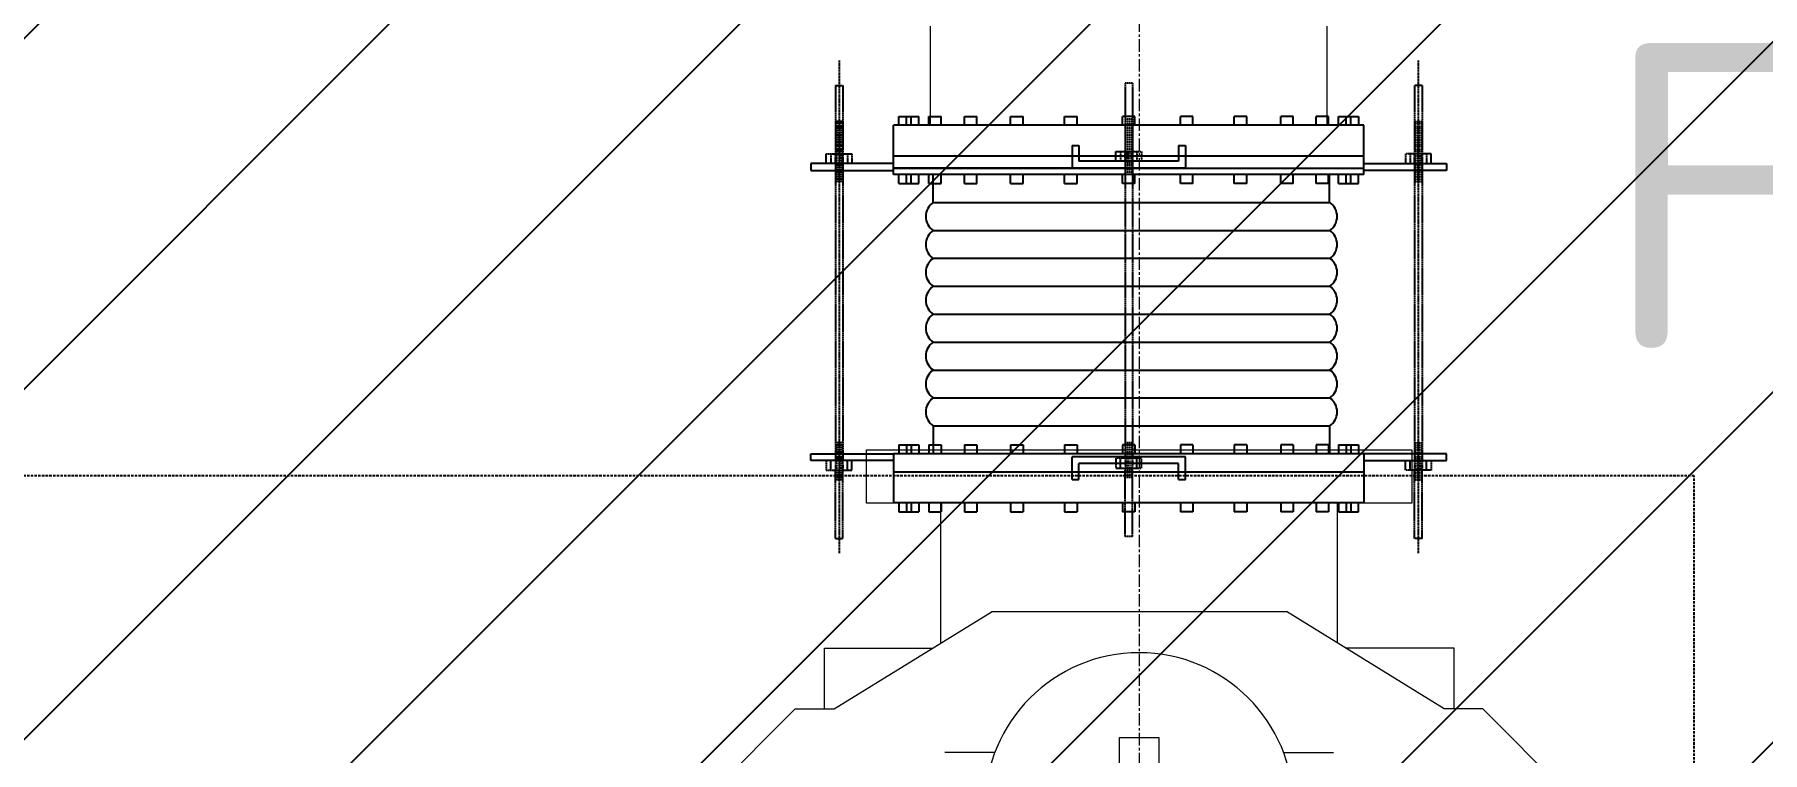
# Model space of a CAD drawing. Header units: inches. Extents: x 0 to 235202, y 0 to 184293.
# Drawn here: x 169626 to 171370, y 131786 to 132511 of the extents above; entities that cross this region are included whole.
import ezdxf
from ezdxf.enums import TextEntityAlignment as Align

# ---------------------------------------------------------------- set-up
doc = ezdxf.new("R2010")
doc.units = ezdxf.units.IN
doc.header["$MEASUREMENT"] = 0
doc.linetypes.add('CENTER', pattern=[2, 1.25, -0.25, 0.25, -0.25])
doc.linetypes.add('HIDDEN', pattern=[0.375, 0.25, -0.125])
doc.layers.add('.5', color=8, linetype='Continuous', lineweight=0)
doc.layers.add('DIM', color=251, linetype='Continuous', lineweight=0)
for name, color, linetype in [('1', 1, 'CENTER'), ('GRID_TXT45', 4, 'Continuous'), ('M-HVAC-EQPM-NEW', 5, 'Continuous'), ('M-X-BKGD', 8, 'Continuous'), ('text', 3, 'Continuous'), ('WINDOW ELEV', 3, 'Continuous')]:
    doc.layers.add(name, color=color, linetype=linetype)
doc.styles.add('ISO', font='isocpeur.ttf')
doc.styles.add('SIMPLEX', font='simplex.shx')

# ---------------------------------------------------------------- blocks, each defined once
blk = doc.blocks.new('FLOOR PLAN REV 2')
at = {"layer": '.5', "color": 8, "linetype": 'CENTER', "ltscale": 10}
blk.add_line((96266.6, 246052.8), (96266.6, 222708.1), dxfattribs=at)
at = {"layer": 'DIM', "color": 8, "linetype": 'Continuous'}
for p, q in [((95991.6, 231918.5), (96541.6, 231918.5)), ((95991.6, 231864.8), (95991.6, 231918.5)), ((96541.6, 231918.5), (96541.6, 231864.8)), ((96541.6, 231864.8), (95991.6, 231864.8)), ((96066.6, 231723.5), (96066.6, 231864.8)), ((96466.6, 231723.5), (96466.6, 231864.8)), ((95958.9, 231657.1), (96118.1, 231755.3)), ((96118.1, 231755.3), (96415.1, 231755.3)), ((96574.2, 231657.1), (96415.1, 231755.3)), ((95948.9, 231657.1), (95948.9, 231718.5)), ((95948.9, 231718.5), (96058.6, 231718.5)), ((96584.3, 231718.5), (96474.6, 231718.5)), ((96584.3, 231657.1), (96584.3, 231718.5)), ((95828.5, 231565.9), (95919.6, 231657.1)), ((95919.6, 231657.1), (95958.9, 231657.1)), ((95919.6, 231657.1), (95948.9, 231657.1)), ((96613.5, 231657.1), (96574.2, 231657.1)), ((96613.5, 231657.1), (96584.3, 231657.1)), ((96704.6, 231565.9), (96613.5, 231657.1)), ((96246.7, 231628.3), (96286.5, 231628.3)), ((96246.7, 231238.6), (96246.7, 231628.3)), ((96286.5, 231628.3), (96286.5, 231238.6)), ((96120.9, 231613.2), (96070.5, 231613.2)), ((96412.2, 231613.2), (96462.7, 231613.2))]:
    blk.add_line(p, q, dxfattribs=at)
at = {"layer": 'DIM', "color": 8, "linetype": 'HIDDEN', "lineweight": 25, "ltscale": 10}
for p, q in [((96826.8, 231892.2), (93826.8, 231892.2)), ((96826.8, 230544.7), (96826.8, 231892.2))]:
    blk.add_line(p, q, dxfattribs=at)
at = {"layer": 'DIM', "color": 8, "linetype": 'Continuous'}
blk.add_arc((96266.6, 231558.1), 155.7, 0, 180, dxfattribs=at)
at = {"layer": 'GRID_TXT45', "color": 8, "style": 'SIMPLEX'}
for p in [(53803.1, 233267.6), (53803.1, 227018.5), (53803.1, 220768)]:
    blk.add_attdef('GRD_TXT', text='', height=450, rotation=180, dxfattribs=at).set_placement(p, align=Align.MIDDLE_CENTER)
blk = doc.blocks.new('PLAN REV 1')
at = {"color": 8}
for p, q in [((211878.5, 209494.1), (211878.5, 209503)), ((211878.5, 209503), (211898.8, 209503)), ((211886.2, 209494.1), (211886.2, 209503)), ((211891.1, 209494.1), (211891.1, 209503)), ((211898.8, 209494.1), (211898.8, 209503)), ((211908.8, 209503), (211921.3, 209503)), ((211908.8, 209494.1), (211908.8, 209503)), ((211921.3, 209494.1), (211921.3, 209503)), ((211944.7, 209503), (211957.2, 209503)), ((211944.7, 209494.1), (211944.7, 209503)), ((211957.2, 209494.1), (211957.2, 209503)), ((211991.4, 209503), (212003.9, 209503)), ((211991.4, 209494.1), (211991.4, 209503)), ((212003.9, 209494.1), (212003.9, 209503)), ((212045.8, 209503), (212058.4, 209503)), ((212045.8, 209494.1), (212045.8, 209503)), ((212058.4, 209494.1), (212058.4, 209503)), ((212104.3, 209494.1), (212104.3, 209503)), ((212116.8, 209503), (212104.3, 209503)), ((212116.8, 209494.1), (212116.8, 209503)), ((212162.7, 209494.1), (212162.7, 209503)), ((212175.2, 209503), (212162.7, 209503)), ((212175.2, 209494.1), (212175.2, 209503)), ((212217.1, 209494.1), (212217.1, 209503)), ((212229.7, 209503), (212217.1, 209503)), ((212229.7, 209494.1), (212229.7, 209503)), ((212263.9, 209494.1), (212263.9, 209503)), ((212276.4, 209503), (212263.9, 209503)), ((212276.4, 209494.1), (212276.4, 209503)), ((212299.7, 209494.1), (212299.7, 209503)), ((212312.3, 209503), (212299.7, 209503)), ((212312.3, 209494.1), (212312.3, 209503)), ((212322.3, 209494.1), (212322.3, 209503)), ((212322.3, 209503), (212342.5, 209503)), ((212330, 209494.1), (212330, 209503)), ((212334.8, 209494.1), (212334.8, 209503)), ((212342.5, 209503), (212342.5, 209494.1)), ((212347.9, 209494.1), (211873.2, 209494.1)), ((211873.2, 209444.4), (211873.2, 209494.1)), ((212347.9, 209444.4), (212347.9, 209494.1)), ((212347.9, 209463), (211873.2, 209463)), ((212053.4, 209473.8), (212053.4, 209450.9)), ((212053.4, 209473.8), (212060.2, 209473.8)), ((212060.2, 209473.8), (212060.2, 209457.8)), ((212160.8, 209473.8), (212160.8, 209457.8)), ((212160.8, 209473.8), (212167.7, 209473.8)), ((212167.7, 209473.8), (212167.7, 209450.9)), ((211873.2, 209455.5), (211789.7, 209455.5)), ((211789.7, 209455.5), (211789.7, 209448.6)), ((211789.7, 209448.6), (211873.2, 209448.6)), ((211873.2, 209455.5), (211873.2, 209455.5)), ((211873.2, 209455.5), (211873.2, 209455.5)), ((211873.2, 209448.6), (211873.2, 209455.5)), ((212053.4, 209450.9), (211873.2, 209450.9)), ((211873.2, 209450.9), (212347.9, 209450.9)), ((212347.9, 209444.4), (211873.2, 209444.4)), ((211878.5, 209435.4), (211878.5, 209444.4)), ((211886.2, 209435.4), (211886.2, 209444.4)), ((211891.1, 209435.4), (211891.1, 209444.4)), ((211898.8, 209435.4), (211898.8, 209444.4)), ((211908.8, 209435.4), (211908.8, 209444.4)), ((211921.3, 209435.4), (211921.3, 209444.4)), ((211944.7, 209435.4), (211944.7, 209444.4)), ((211957.2, 209435.4), (211957.2, 209444.4)), ((211991.4, 209435.4), (211991.4, 209444.4)), ((212003.9, 209435.4), (212003.9, 209444.4)), ((212045.8, 209435.4), (212045.8, 209444.4)), ((212167.7, 209450.9), (212053.4, 209450.9)), ((212058.4, 209435.4), (212058.4, 209444.4)), ((212160.8, 209457.8), (212060.2, 209457.8)), ((212104.3, 209435.4), (212104.3, 209444.4)), ((212116.8, 209435.4), (212116.8, 209444.4)), ((212162.7, 209435.4), (212162.7, 209444.4)), ((212175.2, 209435.4), (212175.2, 209444.4)), ((212217.1, 209435.4), (212217.1, 209444.4)), ((212229.7, 209435.4), (212229.7, 209444.4)), ((212263.9, 209435.4), (212263.9, 209444.4)), ((212276.4, 209435.4), (212276.4, 209444.4)), ((212299.7, 209435.4), (212299.7, 209444.4)), ((212312.3, 209435.4), (212312.3, 209444.4)), ((212322.3, 209435.4), (212322.3, 209444.4)), ((212330, 209435.4), (212330, 209444.4)), ((212334.8, 209435.4), (212334.8, 209444.4)), ((212342.5, 209435.4), (212342.5, 209444.4)), ((212347.9, 209455.5), (212347.9, 209455.5)), ((212347.9, 209455.5), (212347.9, 209455.5)), ((212347.9, 209455.5), (212431.3, 209455.5)), ((212347.9, 209448.6), (212347.9, 209455.5)), ((212431.3, 209448.6), (212347.9, 209448.6)), ((212431.3, 209455.5), (212431.3, 209448.6)), ((211878.5, 209435.4), (211898.8, 209435.4)), ((211908.8, 209435.4), (211921.3, 209435.4)), ((211944.7, 209435.4), (211957.2, 209435.4)), ((211991.4, 209435.4), (212003.9, 209435.4)), ((212045.8, 209435.4), (212058.4, 209435.4)), ((212116.8, 209435.4), (212104.3, 209435.4)), ((212175.2, 209435.4), (212162.7, 209435.4)), ((212229.7, 209435.4), (212217.1, 209435.4)), ((212276.4, 209435.4), (212263.9, 209435.4)), ((212312.3, 209435.4), (212299.7, 209435.4)), ((212322.3, 209435.4), (212342.5, 209435.4)), ((211913.3, 209416.2), (212313.3, 209416.2)), ((211913.3, 209388), (212313.3, 209388)), ((211913.3, 209359.9), (212313.3, 209359.9)), ((211913.3, 209331.7), (212313.3, 209331.7)), ((211913.3, 209303.5), (212313.3, 209303.5)), ((211913.3, 209275.3), (212313.3, 209275.3)), ((211913.3, 209247.2), (212313.3, 209247.2)), ((211913.3, 209219), (212313.3, 209219)), ((211913.3, 209190.8), (212313.3, 209190.8)), ((211878.5, 209171.6), (211878.5, 209162.7)), ((211878.5, 209171.6), (211898.8, 209171.6)), ((211886.2, 209171.6), (211886.2, 209162.7)), ((211891.1, 209171.6), (211891.1, 209162.7)), ((211898.8, 209171.6), (211898.8, 209162.7)), ((211908.8, 209171.6), (211921.3, 209171.6)), ((211908.8, 209171.6), (211908.8, 209162.7)), ((211921.3, 209171.6), (211921.3, 209162.7)), ((211944.7, 209171.6), (211957.2, 209171.6)), ((211944.7, 209171.6), (211944.7, 209162.7)), ((211957.2, 209171.6), (211957.2, 209162.7)), ((211991.4, 209171.6), (212003.9, 209171.6)), ((211991.4, 209171.6), (211991.4, 209162.7)), ((212003.9, 209171.6), (212003.9, 209162.7)), ((212045.8, 209171.6), (212058.4, 209171.6)), ((212045.8, 209171.6), (212045.8, 209162.7)), ((212058.4, 209171.6), (212058.4, 209162.7)), ((212104.3, 209171.6), (212104.3, 209162.7)), ((212116.8, 209171.6), (212104.3, 209171.6)), ((212116.8, 209171.6), (212116.8, 209162.7)), ((212162.7, 209171.6), (212162.7, 209162.7)), ((212175.2, 209171.6), (212162.7, 209171.6)), ((212175.2, 209171.6), (212175.2, 209162.7)), ((212217.1, 209171.6), (212217.1, 209162.7)), ((212229.7, 209171.6), (212217.1, 209171.6)), ((212229.7, 209171.6), (212229.7, 209162.7)), ((212263.9, 209171.6), (212263.9, 209162.7)), ((212276.4, 209171.6), (212263.9, 209171.6)), ((212276.4, 209171.6), (212276.4, 209162.7)), ((212299.7, 209171.6), (212299.7, 209162.7)), ((212312.3, 209171.6), (212299.7, 209171.6)), ((212312.3, 209171.6), (212312.3, 209162.7)), ((212322.3, 209171.6), (212322.3, 209162.7)), ((212322.3, 209171.6), (212342.5, 209171.6)), ((212330, 209171.6), (212330, 209162.7)), ((212334.8, 209171.6), (212334.8, 209162.7)), ((212342.5, 209171.6), (212342.5, 209162.7)), ((211789.7, 209155.8), (211789.7, 209162.7)), ((211789.7, 209162.7), (211873.2, 209162.7)), ((211873.2, 209155.8), (211789.7, 209155.8)), ((211873.2, 209162.7), (211873.2, 209155.8)), ((211873.2, 209162.7), (211873.2, 209113)), ((212347.9, 209162.7), (211873.2, 209162.7)), ((211873.2, 209155.8), (211873.2, 209155.8)), ((211873.2, 209155.8), (211873.2, 209155.8)), ((212053.4, 209136.8), (212053.4, 209159.6)), ((212167.7, 209159.6), (212053.4, 209159.6)), ((212060.2, 209136.8), (212060.2, 209152.8)), ((212160.8, 209152.8), (212060.2, 209152.8)), ((212160.8, 209136.8), (212160.8, 209152.8)), ((212167.7, 209136.8), (212167.7, 209159.6)), ((212347.9, 209162.7), (212347.9, 209113)), ((212431.3, 209162.7), (212347.9, 209162.7)), ((212347.9, 209162.7), (212347.9, 209155.8)), ((212347.9, 209155.8), (212347.9, 209155.8)), ((212347.9, 209155.8), (212347.9, 209155.8)), ((212347.9, 209155.8), (212431.3, 209155.8)), ((212431.3, 209155.8), (212431.3, 209162.7)), ((212347.9, 209144), (211873.2, 209144)), ((212053.4, 209136.8), (212060.2, 209136.8)), ((212160.8, 209136.8), (212167.7, 209136.8)), ((212347.9, 209113), (211873.2, 209113)), ((211878.5, 209113), (211878.5, 209104)), ((211886.2, 209113), (211886.2, 209104)), ((211891.1, 209113), (211891.1, 209104)), ((211898.8, 209113), (211898.8, 209104)), ((211908.8, 209113), (211908.8, 209104)), ((211921.3, 209113), (211921.3, 209104)), ((211944.7, 209113), (211944.7, 209104)), ((211957.2, 209113), (211957.2, 209104)), ((211991.4, 209113), (211991.4, 209104)), ((212003.9, 209113), (212003.9, 209104)), ((212045.8, 209113), (212045.8, 209104)), ((212058.4, 209113), (212058.4, 209104)), ((212104.3, 209113), (212104.3, 209104)), ((212116.8, 209113), (212116.8, 209104)), ((212162.7, 209113), (212162.7, 209104)), ((212175.2, 209113), (212175.2, 209104)), ((212217.1, 209113), (212217.1, 209104)), ((212229.7, 209113), (212229.7, 209104)), ((212263.9, 209113), (212263.9, 209104)), ((212276.4, 209113), (212276.4, 209104)), ((212299.7, 209113), (212299.7, 209104)), ((212312.3, 209113), (212312.3, 209104)), ((212322.3, 209113), (212322.3, 209104)), ((212330, 209113), (212330, 209104)), ((212334.8, 209113), (212334.8, 209104)), ((212342.5, 209104), (212342.5, 209113)), ((211878.5, 209104), (211898.8, 209104)), ((211908.8, 209104), (211921.3, 209104)), ((211944.7, 209104), (211957.2, 209104)), ((211991.4, 209104), (212003.9, 209104)), ((212045.8, 209104), (212058.4, 209104)), ((212116.8, 209104), (212104.3, 209104)), ((212175.2, 209104), (212162.7, 209104)), ((212229.7, 209104), (212217.1, 209104)), ((212276.4, 209104), (212263.9, 209104)), ((212312.3, 209104), (212299.7, 209104)), ((212322.3, 209104), (212342.5, 209104))]:
    blk.add_line(p, q, dxfattribs=at)
for points in [[(211913.3, 209416.2), (211913.3, 209444.4)], [(212313.3, 209416.2), (212313.3, 209444.4)], [(211913.3, 209190.8), (211913.3, 209162.7)], [(212313.3, 209190.8), (212313.3, 209162.7)]]:
    blk.add_lwpolyline(points, dxfattribs=at)
for centre, start, end in [((211922.7, 209402.1), 123.6891, 236.3109), ((212304, 209402.1), 303.6891, 56.3109), ((211922.7, 209373.9), 123.6891, 236.3109), ((212304, 209373.9), 303.6891, 56.3109), ((211922.7, 209345.8), 123.6891, 236.3109), ((212304, 209345.8), 303.6891, 56.3109), ((211922.7, 209317.6), 123.6891, 236.3109), ((212304, 209317.6), 303.6891, 56.3109), ((211922.7, 209289.4), 123.6891, 236.3109), ((212304, 209289.4), 303.6891, 56.3109), ((211922.7, 209261.3), 123.6891, 236.3109), ((212304, 209261.3), 303.6891, 56.3109), ((211922.7, 209233.1), 123.6891, 236.3109), ((212304, 209233.1), 303.6891, 56.3109), ((211922.7, 209204.9), 123.6891, 236.3109), ((212304, 209204.9), 303.6891, 56.3109)]:
    blk.add_arc(centre, 16.9, start, end, dxfattribs=at)
at = {"layer": '1', "color": 8, "linetype": 'CENTER', "ltscale": 0.09}
for p, q in [((211818.3, 209559.6), (211818.3, 209062.5)), ((212402.7, 209559.6), (212402.7, 209062.5))]:
    blk.add_line(p, q, dxfattribs=at)
at = {"layer": '1', "color": 8}
for p, q in [((211814.5, 209534.3), (211814.5, 209155.8)), ((211814.5, 209534.3), (211814.5, 209465.3)), ((211814.5, 209534.3), (211822.1, 209534.3)), ((211822.1, 209534.3), (211822.1, 209155.8)), ((211822.1, 209534.3), (211822.1, 209465.3)), ((212106.8, 209536.6), (212106.8, 209158.1)), ((212106.8, 209536.6), (212106.8, 209467.6)), ((212114.3, 209536.6), (212106.8, 209536.6)), ((212114.3, 209536.6), (212106.8, 209536.6)), ((212114.3, 209536.6), (212114.3, 209158.1)), ((212114.3, 209536.6), (212114.3, 209467.6)), ((212399, 209534.3), (212399, 209155.8)), ((212399, 209534.3), (212399, 209465.3)), ((212406.5, 209534.3), (212399, 209534.3)), ((212406.5, 209534.3), (212406.5, 209155.8)), ((212406.5, 209534.3), (212406.5, 209465.3)), ((211822.1, 209498.1), (211814.5, 209498.1)), ((211822.1, 209498.1), (211814.5, 209498.1)), ((211822.1, 209495.8), (211814.5, 209495.8)), ((211822.1, 209495.8), (211814.5, 209495.8)), ((211822.1, 209495.8), (211814.5, 209495.8)), ((211822.1, 209495.8), (211814.5, 209495.8)), ((212114.3, 209500.4), (212106.8, 209500.4)), ((212114.3, 209500.4), (212106.8, 209500.4)), ((212114.3, 209498), (212106.8, 209498)), ((212114.3, 209498), (212106.8, 209498)), ((212114.3, 209498), (212106.8, 209498)), ((212114.3, 209498), (212106.8, 209498)), ((212114.3, 209495.7), (212106.8, 209495.7)), ((212114.3, 209495.7), (212106.8, 209495.7)), ((212399, 209498.1), (212406.5, 209498.1)), ((212399, 209498.1), (212406.5, 209498.1)), ((212399, 209495.8), (212406.5, 209495.8)), ((212399, 209495.8), (212406.5, 209495.8)), ((212399, 209495.8), (212406.5, 209495.8)), ((212399, 209495.8), (212406.5, 209495.8)), ((211822.1, 209493.4), (211814.5, 209493.4)), ((211822.1, 209493.4), (211814.5, 209493.4)), ((211822.1, 209491.2), (211814.5, 209491.2)), ((211822.1, 209491.2), (211814.5, 209491.2)), ((211822.1, 209488.9), (211814.5, 209488.9)), ((211822.1, 209488.9), (211814.5, 209488.9)), ((211822.1, 209488.9), (211814.5, 209488.9)), ((211822.1, 209488.9), (211814.5, 209488.9)), ((211822.1, 209486.6), (211814.5, 209486.6)), ((211822.1, 209486.6), (211814.5, 209486.6)), ((211822.1, 209484.2), (211814.5, 209484.2)), ((211822.1, 209484.2), (211814.5, 209484.2)), ((211822.1, 209481.9), (211814.5, 209481.9)), ((211822.1, 209481.9), (211814.5, 209481.9)), ((211822.1, 209479.6), (211814.5, 209479.6)), ((211822.1, 209479.6), (211814.5, 209479.6)), ((212114.3, 209493.5), (212106.8, 209493.5)), ((212114.3, 209493.5), (212106.8, 209493.5)), ((212114.3, 209491.2), (212106.8, 209491.2)), ((212114.3, 209491.2), (212106.8, 209491.2)), ((212114.3, 209491.2), (212106.8, 209491.2)), ((212114.3, 209491.2), (212106.8, 209491.2)), ((212114.3, 209488.9), (212106.8, 209488.9)), ((212114.3, 209488.9), (212106.8, 209488.9)), ((212114.3, 209486.5), (212106.8, 209486.5)), ((212114.3, 209486.5), (212106.8, 209486.5)), ((212114.3, 209484.2), (212106.8, 209484.2)), ((212114.3, 209484.2), (212106.8, 209484.2)), ((212114.3, 209481.9), (212106.8, 209481.9)), ((212114.3, 209481.9), (212106.8, 209481.9)), ((212114.3, 209479.5), (212106.8, 209479.5)), ((212114.3, 209479.5), (212106.8, 209479.5)), ((212399, 209493.4), (212406.5, 209493.4)), ((212399, 209493.4), (212406.5, 209493.4)), ((212399, 209491.2), (212406.5, 209491.2)), ((212399, 209491.2), (212406.5, 209491.2)), ((212399, 209488.9), (212406.5, 209488.9)), ((212399, 209488.9), (212406.5, 209488.9)), ((212399, 209488.9), (212406.5, 209488.9)), ((212399, 209488.9), (212406.5, 209488.9)), ((212399, 209486.6), (212406.5, 209486.6)), ((212399, 209486.6), (212406.5, 209486.6)), ((212399, 209484.2), (212406.5, 209484.2)), ((212399, 209484.2), (212406.5, 209484.2)), ((212399, 209481.9), (212406.5, 209481.9)), ((212399, 209481.9), (212406.5, 209481.9)), ((212399, 209479.6), (212406.5, 209479.6)), ((212399, 209479.6), (212406.5, 209479.6)), ((211805.3, 209455.5), (211805.3, 209465.3)), ((211805.3, 209465.3), (211831.3, 209465.3)), ((211805.3, 209455.5), (211805.3, 209465.3)), ((211805.3, 209465.3), (211831.3, 209465.3)), ((211810, 209465.3), (211810, 209455.5)), ((211810, 209465.3), (211810, 209455.5)), ((211822.1, 209477.2), (211814.5, 209477.2)), ((211822.1, 209477.2), (211814.5, 209477.2)), ((211822.1, 209474.9), (211814.5, 209474.9)), ((211822.1, 209474.9), (211814.5, 209474.9)), ((211822.1, 209472.6), (211814.5, 209472.6)), ((211822.1, 209472.6), (211814.5, 209472.6)), ((211822.1, 209470.2), (211814.5, 209470.2)), ((211822.1, 209470.2), (211814.5, 209470.2)), ((211822.1, 209467.9), (211814.5, 209467.9)), ((211822.1, 209467.9), (211814.5, 209467.9)), ((211822.1, 209465.6), (211814.5, 209465.6)), ((211822.1, 209465.6), (211814.5, 209465.6)), ((211826.7, 209465.3), (211826.7, 209455.5)), ((211826.7, 209465.3), (211826.7, 209455.5)), ((211831.3, 209465.3), (211831.3, 209455.5)), ((211831.3, 209465.3), (211831.3, 209455.5)), ((212097.5, 209457.8), (212097.5, 209467.6)), ((212097.5, 209467.6), (212123.5, 209467.6)), ((212097.5, 209457.8), (212097.5, 209467.6)), ((212097.5, 209467.6), (212123.5, 209467.6)), ((212102.2, 209467.6), (212102.2, 209457.8)), ((212102.2, 209467.6), (212102.2, 209457.8)), ((212114.3, 209477.2), (212106.8, 209477.2)), ((212114.3, 209477.2), (212106.8, 209477.2)), ((212114.3, 209474.9), (212106.8, 209474.9)), ((212114.3, 209474.9), (212106.8, 209474.9)), ((212114.3, 209472.5), (212106.8, 209472.5)), ((212114.3, 209472.5), (212106.8, 209472.5)), ((212114.3, 209470.2), (212106.8, 209470.2)), ((212114.3, 209470.2), (212106.8, 209470.2)), ((212114.3, 209467.8), (212106.8, 209467.8)), ((212114.3, 209467.8), (212106.8, 209467.8)), ((212118.9, 209467.6), (212118.9, 209457.8)), ((212118.9, 209467.6), (212118.9, 209457.8)), ((212123.5, 209467.6), (212123.5, 209457.8)), ((212123.5, 209467.6), (212123.5, 209457.8)), ((212415.8, 209465.3), (212389.7, 209465.3)), ((212389.7, 209465.3), (212389.7, 209455.5)), ((212415.8, 209465.3), (212389.7, 209465.3)), ((212389.7, 209465.3), (212389.7, 209455.5)), ((212394.4, 209465.3), (212394.4, 209455.5)), ((212394.4, 209465.3), (212394.4, 209455.5)), ((212399, 209477.2), (212406.5, 209477.2)), ((212399, 209477.2), (212406.5, 209477.2)), ((212399, 209474.9), (212406.5, 209474.9)), ((212399, 209474.9), (212406.5, 209474.9)), ((212399, 209472.6), (212406.5, 209472.6)), ((212399, 209472.6), (212406.5, 209472.6)), ((212399, 209470.2), (212406.5, 209470.2)), ((212399, 209470.2), (212406.5, 209470.2)), ((212399, 209467.9), (212406.5, 209467.9)), ((212399, 209467.9), (212406.5, 209467.9)), ((212399, 209465.6), (212406.5, 209465.6)), ((212399, 209465.6), (212406.5, 209465.6)), ((212411.1, 209465.3), (212411.1, 209455.5)), ((212411.1, 209465.3), (212411.1, 209455.5)), ((212415.8, 209455.5), (212415.8, 209465.3)), ((212415.8, 209455.5), (212415.8, 209465.3)), ((211831.3, 209455.5), (211805.3, 209455.5)), ((211831.3, 209455.5), (211805.3, 209455.5)), ((211822.1, 209453.9), (211814.5, 209453.9)), ((211822.1, 209453.9), (211814.5, 209453.9)), ((211822.1, 209451.5), (211814.5, 209451.5)), ((211822.1, 209451.5), (211814.5, 209451.5)), ((211822.1, 209449.2), (211814.5, 209449.2)), ((211822.1, 209449.2), (211814.5, 209449.2)), ((211822.1, 209446.9), (211814.5, 209446.9)), ((211822.1, 209446.9), (211814.5, 209446.9)), ((211822.1, 209444.5), (211814.5, 209444.5)), ((211822.1, 209444.5), (211814.5, 209444.5)), ((212123.5, 209457.8), (212097.5, 209457.8)), ((212123.5, 209457.8), (212097.5, 209457.8)), ((212114.3, 209456.4), (212106.8, 209456.4)), ((212114.3, 209456.4), (212106.8, 209456.4)), ((212114.3, 209456.2), (212106.8, 209456.2)), ((212114.3, 209456.2), (212106.8, 209456.2)), ((212114.3, 209454.1), (212106.8, 209454.1)), ((212114.3, 209454.1), (212106.8, 209454.1)), ((212114.3, 209453.8), (212106.8, 209453.8)), ((212114.3, 209453.8), (212106.8, 209453.8)), ((212114.3, 209451.5), (212106.8, 209451.5)), ((212114.3, 209451.5), (212106.8, 209451.5)), ((212114.3, 209449.2), (212106.8, 209449.2)), ((212114.3, 209449.2), (212106.8, 209449.2)), ((212114.3, 209446.8), (212106.8, 209446.8)), ((212114.3, 209446.8), (212106.8, 209446.8)), ((212114.3, 209444.5), (212106.8, 209444.5)), ((212114.3, 209444.5), (212106.8, 209444.5)), ((212389.7, 209455.5), (212415.8, 209455.5)), ((212389.7, 209455.5), (212415.8, 209455.5)), ((212399, 209453.9), (212406.5, 209453.9)), ((212399, 209453.9), (212406.5, 209453.9)), ((212399, 209451.5), (212406.5, 209451.5)), ((212399, 209451.5), (212406.5, 209451.5)), ((212399, 209449.2), (212406.5, 209449.2)), ((212399, 209449.2), (212406.5, 209449.2)), ((212399, 209446.9), (212406.5, 209446.9)), ((212399, 209446.9), (212406.5, 209446.9)), ((212399, 209444.5), (212406.5, 209444.5)), ((212399, 209444.5), (212406.5, 209444.5)), ((211822.1, 209442.2), (211814.5, 209442.2)), ((211822.1, 209442.2), (211814.5, 209442.2)), ((211822.1, 209439.9), (211814.5, 209439.9)), ((211822.1, 209439.9), (211814.5, 209439.9)), ((211822.1, 209437.5), (211814.5, 209437.5)), ((211822.1, 209437.5), (211814.5, 209437.5)), ((212399, 209442.2), (212406.5, 209442.2)), ((212399, 209442.2), (212406.5, 209442.2)), ((212399, 209439.9), (212406.5, 209439.9)), ((212399, 209439.9), (212406.5, 209439.9)), ((212399, 209437.5), (212406.5, 209437.5)), ((212399, 209437.5), (212406.5, 209437.5)), ((211822.1, 209173.7), (211814.5, 209173.7)), ((211822.1, 209173.7), (211814.5, 209173.7)), ((211822.1, 209171.4), (211814.5, 209171.4)), ((211822.1, 209171.4), (211814.5, 209171.4)), ((211822.1, 209169.1), (211814.5, 209169.1)), ((211822.1, 209169.1), (211814.5, 209169.1)), ((211822.1, 209166.7), (211814.5, 209166.7)), ((211822.1, 209166.7), (211814.5, 209166.7)), ((211822.1, 209164.4), (211814.5, 209164.4)), ((211822.1, 209164.4), (211814.5, 209164.4)), ((212114.3, 209173.7), (212106.8, 209173.7)), ((212114.3, 209173.7), (212106.8, 209173.7)), ((212114.3, 209171.4), (212106.8, 209171.4)), ((212114.3, 209171.4), (212106.8, 209171.4)), ((212114.3, 209169), (212106.8, 209169)), ((212114.3, 209169), (212106.8, 209169)), ((212114.3, 209166.7), (212106.8, 209166.7)), ((212114.3, 209166.7), (212106.8, 209166.7)), ((212114.3, 209164.4), (212106.8, 209164.4)), ((212114.3, 209164.4), (212106.8, 209164.4)), ((212399, 209173.7), (212406.5, 209173.7)), ((212399, 209173.7), (212406.5, 209173.7)), ((212399, 209171.4), (212406.5, 209171.4)), ((212399, 209171.4), (212406.5, 209171.4)), ((212399, 209169.1), (212406.5, 209169.1)), ((212399, 209169.1), (212406.5, 209169.1)), ((212399, 209166.7), (212406.5, 209166.7)), ((212399, 209166.7), (212406.5, 209166.7)), ((212399, 209164.4), (212406.5, 209164.4)), ((212399, 209164.4), (212406.5, 209164.4)), ((211805.3, 209155.8), (211805.3, 209146)), ((211831.3, 209155.8), (211805.3, 209155.8)), ((211805.3, 209155.8), (211805.3, 209146)), ((211831.3, 209155.8), (211805.3, 209155.8)), ((211810, 209146), (211810, 209155.8)), ((211810, 209146), (211810, 209155.8)), ((211822.1, 209162.1), (211814.5, 209162.1)), ((211822.1, 209162.1), (211814.5, 209162.1)), ((211822.1, 209159.7), (211814.5, 209159.7)), ((211822.1, 209159.7), (211814.5, 209159.7)), ((211822.1, 209157.4), (211814.5, 209157.4)), ((211822.1, 209157.4), (211814.5, 209157.4)), ((211826.7, 209146), (211826.7, 209155.8)), ((211826.7, 209146), (211826.7, 209155.8)), ((211831.3, 209146), (211831.3, 209155.8)), ((211831.3, 209146), (211831.3, 209155.8)), ((212097.5, 209158.1), (212097.5, 209148.3)), ((212123.5, 209158.1), (212097.5, 209158.1)), ((212097.5, 209158.1), (212097.5, 209148.3)), ((212123.5, 209158.1), (212097.5, 209158.1)), ((212097.5, 209148.3), (212123.5, 209148.3)), ((212097.5, 209148.3), (212123.5, 209148.3)), ((212102.2, 209148.3), (212102.2, 209158.1)), ((212102.2, 209148.3), (212102.2, 209158.1)), ((212114.3, 209162), (212106.8, 209162)), ((212114.3, 209162), (212106.8, 209162)), ((212114.3, 209159.7), (212106.8, 209159.7)), ((212114.3, 209159.7), (212106.8, 209159.7)), ((212106.8, 209079.2), (212106.8, 209148.3)), ((212114.3, 209148), (212106.8, 209148)), ((212114.3, 209148), (212106.8, 209148)), ((212114.3, 209079.2), (212114.3, 209148.3)), ((212118.9, 209148.3), (212118.9, 209158.1)), ((212118.9, 209148.3), (212118.9, 209158.1)), ((212123.5, 209148.3), (212123.5, 209158.1)), ((212123.5, 209148.3), (212123.5, 209158.1)), ((212389.7, 209146), (212389.7, 209155.8)), ((212389.7, 209155.8), (212415.8, 209155.8)), ((212389.7, 209146), (212389.7, 209155.8)), ((212389.7, 209155.8), (212415.8, 209155.8)), ((212394.4, 209146), (212394.4, 209155.8)), ((212394.4, 209146), (212394.4, 209155.8)), ((212399, 209162.1), (212406.5, 209162.1)), ((212399, 209162.1), (212406.5, 209162.1)), ((212399, 209159.7), (212406.5, 209159.7)), ((212399, 209159.7), (212406.5, 209159.7)), ((212399, 209157.4), (212406.5, 209157.4)), ((212399, 209157.4), (212406.5, 209157.4)), ((212411.1, 209146), (212411.1, 209155.8)), ((212411.1, 209146), (212411.1, 209155.8)), ((212415.8, 209155.8), (212415.8, 209146)), ((212415.8, 209155.8), (212415.8, 209146)), ((211805.3, 209146), (211831.3, 209146)), ((211805.3, 209146), (211831.3, 209146)), ((211814.5, 209077), (211814.5, 209146)), ((211822.1, 209145.7), (211814.5, 209145.7)), ((211822.1, 209145.7), (211814.5, 209145.7)), ((211822.1, 209143.4), (211814.5, 209143.4)), ((211822.1, 209143.4), (211814.5, 209143.4)), ((211822.1, 209141.1), (211814.5, 209141.1)), ((211822.1, 209141.1), (211814.5, 209141.1)), ((211822.1, 209138.7), (211814.5, 209138.7)), ((211822.1, 209138.7), (211814.5, 209138.7)), ((211822.1, 209136.4), (211814.5, 209136.4)), ((211822.1, 209136.4), (211814.5, 209136.4)), ((211822.1, 209077), (211822.1, 209146)), ((212114.3, 209145.7), (212106.8, 209145.7)), ((212114.3, 209145.7), (212106.8, 209145.7)), ((212114.3, 209143.3), (212106.8, 209143.3)), ((212114.3, 209143.3), (212106.8, 209143.3)), ((212114.3, 209141), (212106.8, 209141)), ((212114.3, 209141), (212106.8, 209141)), ((212114.3, 209138.7), (212106.8, 209138.7)), ((212114.3, 209138.7), (212106.8, 209138.7)), ((212415.8, 209146), (212389.7, 209146)), ((212415.8, 209146), (212389.7, 209146)), ((212399, 209077), (212399, 209146)), ((212399, 209145.7), (212406.5, 209145.7)), ((212399, 209145.7), (212406.5, 209145.7)), ((212399, 209143.4), (212406.5, 209143.4)), ((212399, 209143.4), (212406.5, 209143.4)), ((212399, 209141.1), (212406.5, 209141.1)), ((212399, 209141.1), (212406.5, 209141.1)), ((212399, 209138.7), (212406.5, 209138.7)), ((212399, 209138.7), (212406.5, 209138.7)), ((212399, 209136.4), (212406.5, 209136.4)), ((212399, 209136.4), (212406.5, 209136.4)), ((212406.5, 209077), (212406.5, 209146)), ((211814.5, 209077), (211822.1, 209077)), ((212114.3, 209079.2), (212106.8, 209079.2)), ((212114.3, 209079.2), (212106.8, 209079.2)), ((212406.5, 209077), (212399, 209077))]:
    blk.add_line(p, q, dxfattribs=at)
at = {"layer": '1', "color": 8, "linetype": 'HIDDEN', "ltscale": 0.009}
for p, q in [((211814.5, 209455.5), (211814.5, 209465.3)), ((211822.1, 209463.2), (211814.5, 209463.2)), ((211822.1, 209463.2), (211814.5, 209463.2)), ((211822.1, 209460.9), (211814.5, 209460.9)), ((211822.1, 209460.9), (211814.5, 209460.9)), ((211822.1, 209455.5), (211822.1, 209465.3)), ((212106.8, 209457.8), (212106.8, 209467.6)), ((212114.3, 209465.5), (212106.8, 209465.5)), ((212114.3, 209465.5), (212106.8, 209465.5)), ((212114.3, 209463.2), (212106.8, 209463.2)), ((212114.3, 209463.2), (212106.8, 209463.2)), ((212114.3, 209460.8), (212106.8, 209460.8)), ((212114.3, 209460.8), (212106.8, 209460.8)), ((212114.3, 209457.8), (212114.3, 209467.6)), ((212399, 209455.5), (212399, 209465.3)), ((212399, 209463.2), (212406.5, 209463.2)), ((212399, 209463.2), (212406.5, 209463.2)), ((212399, 209460.9), (212406.5, 209460.9)), ((212399, 209460.9), (212406.5, 209460.9)), ((212406.5, 209455.5), (212406.5, 209465.3)), ((211822.1, 209458.5), (211814.5, 209458.5)), ((211822.1, 209458.5), (211814.5, 209458.5)), ((211822.1, 209456.2), (211814.5, 209456.2)), ((211822.1, 209456.2), (211814.5, 209456.2)), ((212114.3, 209458.5), (212106.8, 209458.5)), ((212114.3, 209458.5), (212106.8, 209458.5)), ((212399, 209458.5), (212406.5, 209458.5)), ((212399, 209458.5), (212406.5, 209458.5)), ((212399, 209456.2), (212406.5, 209456.2)), ((212399, 209456.2), (212406.5, 209456.2)), ((211814.5, 209155.8), (211814.5, 209146)), ((211822.1, 209155.1), (211814.5, 209155.1)), ((211822.1, 209155.1), (211814.5, 209155.1)), ((211822.1, 209152.7), (211814.5, 209152.7)), ((211822.1, 209152.7), (211814.5, 209152.7)), ((211822.1, 209150.4), (211814.5, 209150.4)), ((211822.1, 209150.4), (211814.5, 209150.4)), ((211822.1, 209148.1), (211814.5, 209148.1)), ((211822.1, 209148.1), (211814.5, 209148.1)), ((211822.1, 209155.8), (211822.1, 209146)), ((212106.8, 209158.1), (212106.8, 209148.3)), ((212114.3, 209157.4), (212106.8, 209157.4)), ((212114.3, 209157.4), (212106.8, 209157.4)), ((212114.3, 209155), (212106.8, 209155)), ((212114.3, 209155), (212106.8, 209155)), ((212114.3, 209152.7), (212106.8, 209152.7)), ((212114.3, 209152.7), (212106.8, 209152.7)), ((212114.3, 209150.4), (212106.8, 209150.4)), ((212114.3, 209150.4), (212106.8, 209150.4)), ((212114.3, 209158.1), (212114.3, 209148.3)), ((212399, 209155.8), (212399, 209146)), ((212399, 209155.1), (212406.5, 209155.1)), ((212399, 209155.1), (212406.5, 209155.1)), ((212399, 209152.7), (212406.5, 209152.7)), ((212399, 209152.7), (212406.5, 209152.7)), ((212399, 209150.4), (212406.5, 209150.4)), ((212399, 209150.4), (212406.5, 209150.4)), ((212399, 209148.1), (212406.5, 209148.1)), ((212399, 209148.1), (212406.5, 209148.1)), ((212406.5, 209155.8), (212406.5, 209146))]:
    blk.add_line(p, q, dxfattribs=at)
at = {"layer": 'DIM', "color": 8, "linetype": 'Continuous', "ltscale": 10}
for p, q in [((211910.5, 209494.1), (211910.5, 209594.1)), ((212310.5, 209594.1), (212310.5, 209494.1)), ((212310.5, 209494.1), (211910.5, 209494.1))]:
    blk.add_line(p, q, dxfattribs=at)
at = {"layer": 'WINDOW ELEV', "color": 1}
blk.add_blockref('FLOOR PLAN REV 2', (115854.5, -22751.9), dxfattribs=at)
at = {"layer": 'text', "color": 8, "style": 'ISO'}
blk.add_text('FC', height=307.62, dxfattribs=at).set_placement((212588.8, 209268.7))

msp = doc.modelspace()

# ---------------------------------------------------------------- hatches: boundary and pattern name
at = {"layer": 'M-HVAC-EQPM-NEW'}
h = msp.add_hatch(dxfattribs=at)
h.set_pattern_fill('ANSI31', color=8, scale=2000)
h.set_pattern_definition([(45, (-41380.03, -77074.9), (-176.7767, 176.7767), [])])
h.paths.add_polyline_path([(148917.3, 132888.6), (189081.7, 132888.6), (189081.7, 127797), (176827.3, 127797), (176827.3, 129426.6), (148917.3, 129426.6)])

# ---------------------------------------------------------------- block references
at = {"layer": 'M-X-BKGD', "color": 8}
msp.add_blockref('PLAN REV 1', (-41380, -77074.9), dxfattribs=at)

doc.saveas('drawing.dxf')
